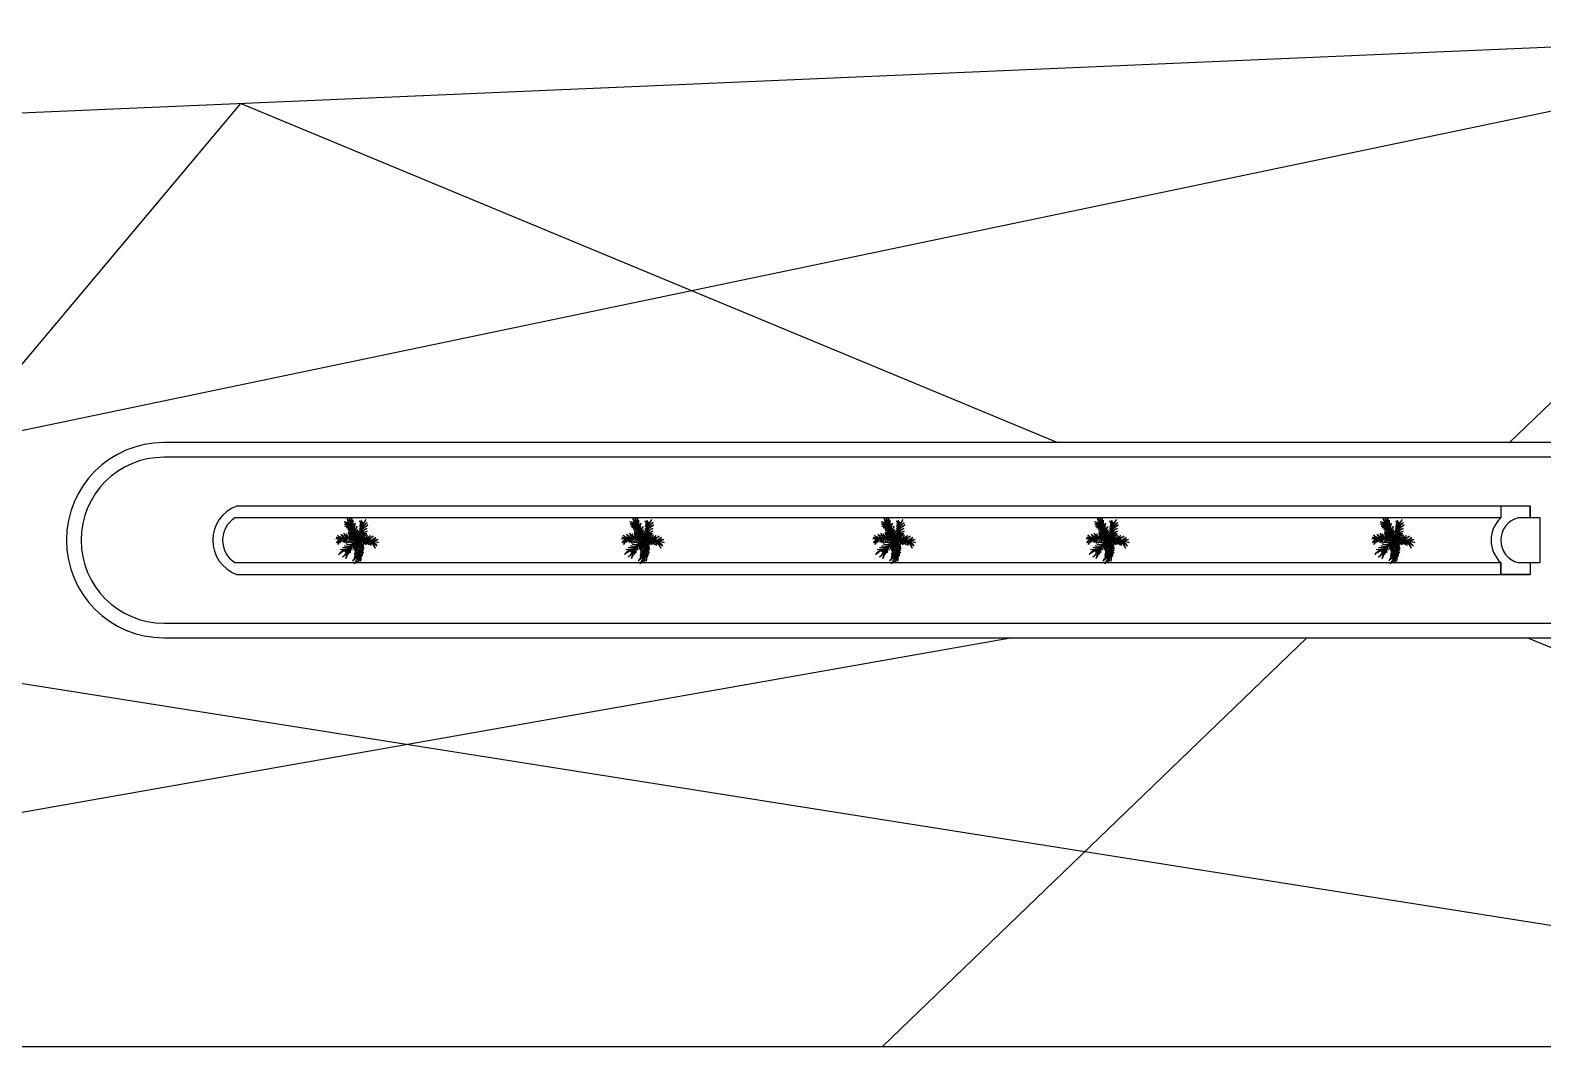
# Model space of a CAD drawing. Header units: millimetres. Extents: x 111 to 1506, y 14 to 566.
# Drawn here: x 223.17 to 238.67, y 231.28 to 241.78 of the extents above; entities that cross this region are included whole.
import ezdxf

# ---------------------------------------------------------------- set-up
doc = ezdxf.new("R2010")
doc.units = ezdxf.units.MM
doc.layers.add('Vegetacion.', color=255, linetype='Continuous')

# ---------------------------------------------------------------- blocks, each defined once
blk = doc.blocks.new('PAL-COCO')
at = {"color": 0}
for p, q in [((-0.2, 1.43), (-0.07, 1.23)), ((-0.07, 1.27), (-0.2, 1.43)), ((-0.08, 1.65), (0.01, 1.52)), ((0.02, 1.54), (-0.08, 1.65)), ((0.01, 1.52), (0.09, 1.38)), ((0.09, 1.42), (0.02, 1.54)), ((0.08, 1.84), (0.21, 1.07)), ((0.16, 1.64), (0.08, 1.84)), ((0.14, 1.29), (0.09, 1.42)), ((0.09, 1.38), (0.14, 1.23)), ((0.21, 1.45), (0.16, 1.64)), ((0.26, 1.25), (0.21, 1.45)), ((0.24, 1.26), (0.38, 1.37)), ((0.26, 1.42), (0.28, 1.58)), ((0.26, 1.23), (0.37, 1.44)), ((0.27, 1.26), (0.26, 1.42)), ((0.36, 1.89), (0.28, 1.26)), ((0.28, 1.58), (0.31, 1.74)), ((0.36, 1.45), (0.3, 1.32)), ((0.31, 1.74), (0.36, 1.89)), ((0.31, 1.31), (0.63, 1.77)), ((0.45, 1.36), (0.33, 1.26)), ((0.44, 1.57), (0.36, 1.45)), ((0.38, 1.37), (0.53, 1.45)), ((0.53, 1.67), (0.44, 1.57)), ((0.57, 1.45), (0.45, 1.36)), ((0.63, 1.77), (0.53, 1.67)), ((0.53, 1.45), (0.69, 1.52)), ((0.71, 1.52), (0.57, 1.45)), ((0.69, 1.52), (0.85, 1.58)), ((0.85, 1.58), (0.71, 1.52)), ((-1.65, 0.79), (-1.42, 0.64)), ((-1.48, 0.71), (-1.65, 0.79)), ((-1.49, 0.42), (-1.59, 0.36)), ((-1.53, 0.39), (-1.47, 0.44)), ((-1.38, 0.46), (-1.49, 0.42)), ((-1.49, 0.21), (-1.39, 0.33)), ((-1.41, 0.32), (-1.49, 0.21)), ((-1.31, 0.62), (-1.48, 0.71)), ((-1.47, 0.44), (-1.4, 0.48)), ((-1.42, 0.64), (-1.17, 0.5)), ((-1.32, 0.42), (-1.41, 0.32)), ((-1.4, 0.48), (-1.33, 0.5)), ((-1.39, 0.33), (-1.28, 0.42)), ((-1.26, 0.49), (-1.38, 0.46)), ((-1.37, 0.91), (-1.28, 0.79)), ((-1.3, 0.78), (-1.37, 0.91)), ((-1.33, 0.5), (-1.25, 0.51)), ((-1.33, 0.48), (-1.15, 0.51)), ((-1.22, 0.5), (-1.32, 0.42)), ((-1.16, 0.5), (-1.31, 0.62)), ((-1.21, 0.68), (-1.3, 0.78)), ((-1.28, 0.79), (-1.18, 0.68)), ((-1.28, 0.42), (-1.15, 0.51)), ((-1.26, 0.34), (-1.28, 0.25)), ((-1.28, 0.25), (-1.24, 0.33)), ((-1.21, 0.42), (-1.26, 0.34)), ((-1.25, 0.51), (-1.18, 0.5)), ((-1.24, 0.33), (-1.19, 0.4)), ((-1.09, 0.58), (-1.21, 0.68)), ((-1.14, 0.48), (-1.21, 0.42)), ((-1.19, 0.4), (-1.12, 0.46)), ((-1.18, 0.96), (-0.81, 0.5)), ((-1.07, 0.8), (-1.18, 0.96)), ((-1.18, 0.68), (-1.06, 0.59)), ((-1.17, 0.27), (-1.1, 0.36)), ((-1.1, 0.36), (-1.17, 0.27)), ((-1.15, 0.51), (-0.97, 0.51)), ((-1.06, 0.51), (-1.14, 0.48)), ((-1.12, 0.46), (-1.04, 0.5)), ((-1.03, 0.44), (-1.1, 0.36)), ((-1.1, 0.36), (-1.01, 0.42)), ((-0.97, 0.51), (-1.09, 0.58)), ((-1.03, 0.32), (-1.08, 0.23)), ((-1.08, 0.23), (-1, 0.31)), ((-0.95, 0.64), (-1.07, 0.8)), ((-1.06, 0.59), (-0.93, 0.51)), ((-1.04, 0.5), (-0.96, 0.52)), ((-1.04, 0.04), (-0.62, -0.18)), ((-0.91, -0.05), (-1.04, 0.04)), ((-0.94, 0.5), (-1.03, 0.44)), ((-0.96, 0.39), (-1.03, 0.32)), ((-1.01, 0.42), (-0.91, 0.47)), ((-1, 0.31), (-0.92, 0.37)), ((-0.97, 0.51), (-0.78, 0.5)), ((-0.88, 0.44), (-0.96, 0.39)), ((-0.82, 0.5), (-0.95, 0.64)), ((-0.87, 0.27), (-0.93, 0.19)), ((-0.93, 0.19), (-0.86, 0.26)), ((-0.92, 0.37), (-0.82, 0.42)), ((-0.91, 0.47), (-0.81, 0.5)), ((-0.78, 0.48), (-0.88, 0.44)), ((-0.8, 0.34), (-0.87, 0.27)), ((-0.86, 0.88), (-0.8, 0.75)), ((-0.81, 0.76), (-0.86, 0.88)), ((-0.86, 0.26), (-0.78, 0.32)), ((-0.82, 0.42), (-0.71, 0.44)), ((-0.75, 0.64), (-0.81, 0.76)), ((-0.8, 0.75), (-0.72, 0.64)), ((-0.71, 0.39), (-0.8, 0.34)), ((-0.78, 0.5), (-0.61, 0.45)), ((-0.68, 0.49), (-0.78, 0.48)), ((-0.78, 0.32), (-0.69, 0.36)), ((-0.78, 0.08), (-0.63, -0.04)), ((-0.69, 0), (-0.78, 0.08)), ((-0.67, 0.54), (-0.75, 0.64)), ((-0.72, 0.64), (-0.62, 0.54)), ((-0.67, 0.27), (-0.72, 0.2)), ((-0.72, 0.2), (-0.63, 0.26)), ((-0.71, 0.44), (-0.6, 0.44)), ((-0.62, 0.41), (-0.71, 0.39)), ((-0.69, 0.36), (-0.6, 0.39)), ((-0.6, -0.07), (-0.69, 0)), ((-0.58, 0.44), (-0.67, 0.54)), ((-0.6, 0.32), (-0.67, 0.27)), ((-0.63, 0.26), (-0.53, 0.31)), ((-0.62, 0.9), (-0.4, 0.35)), ((-0.43, 0.4), (-0.62, 0.9)), ((-0.62, 0.54), (-0.52, 0.45)), ((-0.52, 0.42), (-0.62, 0.41)), ((-0.61, 0.45), (-0.43, 0.38)), ((-0.6, 0.39), (-0.5, 0.39)), ((-0.52, 0.35), (-0.6, 0.32)), ((-0.6, 0.18), (-0.55, 0.1)), ((-0.57, 0.1), (-0.6, 0.18)), ((-0.58, 0.11), (-0.46, 0.18)), ((-0.53, 0.17), (-0.58, 0.11)), ((-0.53, 0.04), (-0.57, 0.1)), ((-0.55, 0.1), (-0.49, 0.03)), ((-0.53, 0.31), (-0.43, 0.33)), ((-0.46, 0.22), (-0.53, 0.17)), ((-0.47, -0.01), (-0.53, 0.04)), ((-0.44, 0.36), (-0.52, 0.35)), ((-0.5, 0.39), (-0.4, 0.37)), ((-0.49, 0.03), (-0.41, -0.02)), ((-0.42, 0.06), (-0.48, 0)), ((-0.48, 0), (-0.38, 0.05)), ((-0.38, 0.26), (-0.46, 0.22)), ((-0.46, 0.18), (-0.33, 0.22)), ((-0.36, 0.36), (-0.44, 0.36)), ((-0.43, 0.38), (-0.27, 0.3)), ((-0.43, 0.33), (-0.32, 0.34)), ((-0.42, 0.69), (-0.42, 0.87)), ((-0.42, 0.8), (-0.39, 0.57)), ((-0.39, 0.51), (-0.42, 0.69)), ((-0.34, 0.11), (-0.42, 0.06)), ((-0.41, 0.43), (-0.29, 0.4)), ((-0.27, 0.42), (-0.41, 0.43)), ((-0.39, 0.57), (-0.33, 0.34)), ((-0.35, 0.34), (-0.39, 0.51)), ((-0.3, 0.27), (-0.38, 0.26)), ((-0.38, 0.05), (-0.27, 0.09)), ((-0.37, 0.63), (-0.15, 0.44)), ((-0.21, 0.57), (-0.37, 0.63)), ((-0.26, 0.13), (-0.37, 0.13)), ((-0.37, 0.13), (-0.23, 0.11)), ((-0.36, 0.28), (-0.23, 0.24)), ((-0.23, 0.25), (-0.36, 0.28)), ((-0.32, 0.07), (-0.36, 0.14)), ((-0.34, 0.78), (-0.21, 0.71)), ((-0.22, 0.73), (-0.34, 0.78)), ((-0.25, 0.14), (-0.34, 0.11)), ((-0.34, 0.12), (-0.28, 0.05)), ((-0.32, 0.11), (-0.34, 0.04)), ((-0.34, 0.04), (-0.33, -0.02)), ((-0.33, 0.22), (-0.2, 0.23)), ((-0.28, 0.17), (-0.32, 0.11)), ((-0.26, 0.01), (-0.32, 0.07)), ((-0.31, 0.91), (-0.2, 0.88)), ((-0.21, 0.9), (-0.31, 0.91)), ((-0.31, 0.79), (-0.24, 0.29)), ((-0.22, 0.28), (-0.31, 0.79)), ((-0.22, 0.27), (-0.3, 0.27)), ((-0.29, 0.4), (-0.18, 0.34)), ((-0.22, 0.2), (-0.28, 0.17)), ((-0.28, 0.05), (-0.21, 0)), ((-0.14, 0.38), (-0.27, 0.42)), ((-0.27, 0.3), (-0.13, 0.19)), ((-0.27, 0.09), (-0.15, 0.11)), ((-0.26, 1.18), (-0.14, 1.07)), ((-0.15, 1.09), (-0.26, 1.18)), ((-0.16, 0.12), (-0.26, 0.13)), ((-0.2, -0.03), (-0.26, 0.01)), ((-0.16, 0.14), (-0.25, 0.14)), ((-0.11, 0.2), (-0.23, 0.25)), ((-0.23, 0.24), (-0.11, 0.18)), ((-0.23, 0.11), (-0.1, 0.06)), ((-0.15, 0.02), (-0.23, -0.03)), ((-0.1, 0.65), (-0.22, 0.73)), ((-0.15, 0.21), (-0.22, 0.2)), ((-0.12, 0.86), (-0.21, 0.9)), ((-0.21, 0.71), (-0.1, 0.62)), ((-0.06, 0.48), (-0.21, 0.57)), ((-0.21, 0), (-0.13, -0.03)), ((-0.2, 0.88), (-0.1, 0.82)), ((-0.18, 0.34), (-0.08, 0.28)), ((-0.17, -0.04), (-0.07, 0)), ((-0.08, 0.13), (-0.16, 0.14)), ((-0.06, 0.08), (-0.16, 0.12)), ((-0.05, 1), (-0.15, 1.09)), ((-0.15, 0.44), (0.07, 0.24)), ((-0.08, 0.19), (-0.15, 0.21)), ((-0.15, 0.11), (-0.03, 0.12)), ((-0.05, 0.03), (-0.15, 0.02)), ((-0.14, 1.07), (-0.04, 0.94)), ((-0.02, 0.31), (-0.14, 0.38)), ((-0.13, 0.51), (-0.1, 0.67)), ((-0.13, 0.35), (-0.13, 0.51)), ((-0.12, 0.19), (-0.13, 0.35)), ((-0.13, 0.19), (0.01, 0.06)), ((-0.03, 0.81), (-0.12, 0.86)), ((-0.1, 0.67), (-0.12, 0.5)), ((-0.12, 0.5), (-0.12, 0.32)), ((-0.12, 0.32), (-0.1, 0.15)), ((0.01, 0.13), (-0.11, 0.2)), ((-0.11, 0.18), (0, 0.11)), ((-0.1, 0.82), (-0.02, 0.74)), ((0, 0.56), (-0.1, 0.65)), ((-0.1, 0.62), (0, 0.51)), ((-0.1, 0.06), (0.02, -0.01)), ((-0.08, 0.28), (0.01, 0.19)), ((-0.03, 0.15), (-0.08, 0.19)), ((0.05, 1.09), (-0.07, 1.27)), ((-0.07, 1.23), (0.04, 1.02)), ((-0.07, 0), (0.04, 0.03)), ((0.08, 0.37), (-0.06, 0.48)), ((0.04, 0.03), (-0.06, 0.08)), ((0.04, 0.9), (-0.05, 1)), ((0.04, 0.03), (-0.05, 0.03)), ((-0.04, 0.94), (0.04, 0.81)), ((0.04, 0.74), (-0.03, 0.81)), ((0.01, 0.09), (-0.03, 0.15)), ((-0.02, 0.74), (0.05, 0.64)), ((0.08, 0.22), (-0.02, 0.31)), ((-0.01, 0.33), (0.01, 0.47)), ((0, 0.18), (-0.01, 0.33)), ((0.08, 0.46), (0, 0.56)), ((0, 0.51), (0.08, 0.39)), ((0.02, 0.2), (0, 0.14)), ((0.03, 0.04), (0, 0.18)), ((0, 0.14), (0, 0.08)), ((0, 0.11), (0.1, 0.02)), ((0, 0.08), (0.03, 0.03)), ((0, -0.04), (0.02, 0.02)), ((0.01, 0.47), (0.01, 0.3)), ((0.01, 0.3), (0.03, 0.13)), ((0.01, 0.19), (0.09, 0.1)), ((0.11, 0.04), (0.01, 0.13)), ((0.02, 0.02), (0.01, 0.09)), ((0.01, 0.06), (0.12, -0.09)), ((0.06, 0.24), (0.02, 0.2)), ((0.03, 0.13), (0.07, -0.03)), ((0.03, 0.03), (0.08, -0.01)), ((0.04, 1.02), (0.13, 0.81)), ((0.11, 0.79), (0.04, 0.9)), ((0.04, 0.81), (0.11, 0.67)), ((0.1, 0.65), (0.04, 0.74)), ((0.11, -0.05), (0.04, 0.03)), ((0.15, 0.91), (0.05, 1.09)), ((0.05, 0.64), (0.1, 0.54)), ((0.11, 0.27), (0.06, 0.24)), ((0.07, 0.39), (0.21, 0.46)), ((0.07, 0.21), (0.08, 0.33)), ((0.08, 0.1), (0.07, 0.21)), ((0.08, 0.34), (0.09, 0.57)), ((0.09, 0.11), (0.08, 0.34)), ((0.08, 0.11), (0.16, 0.18)), ((0.1, -0.02), (0.08, 0.1)), ((0.09, 0.57), (0.13, 0.8)), ((0.23, 0.52), (0.09, 0.47)), ((0.09, 0.25), (0.19, 0.31)), ((0.15, 0.25), (0.09, 0.18)), ((0.13, -0.11), (0.09, 0.11)), ((0.21, 0.73), (0.1, 0.6)), ((0.18, 0.13), (0.1, 0.06)), ((0.11, 0.68), (0.19, 0.76)), ((0.11, 0.54), (0.27, 0.61)), ((0.17, 0.27), (0.11, 0.27)), ((0.34, 0.05), (0.12, -0.09)), ((0.12, -0.09), (0.27, 0.02)), ((0.13, 0.8), (0.18, 1.02)), ((0.13, -0.06), (0.15, 0.03)), ((0.18, 1.15), (0.14, 1.29)), ((0.14, 1.23), (0.16, 1.07)), ((0.34, 0.96), (0.14, 0.83)), ((0.23, 0.31), (0.15, 0.25)), ((0.15, 0.03), (0.2, 0.11)), ((0.15, -0.06), (0.16, 0.08)), ((0.16, 1.07), (0.16, 0.91)), ((0.2, 1.03), (0.16, 0.95)), ((0.16, 0.89), (0.35, 0.99)), ((0.16, 0.08), (0.19, 0.23)), ((0.16, 0.18), (0.26, 0.23)), ((0.23, 0.24), (0.17, 0.27)), ((0.17, -0.01), (0.22, 0.05)), ((0.18, 1.02), (0.26, 1.23)), ((0.18, 1.01), (0.18, 1.15)), ((0.28, 0.19), (0.18, 0.13)), ((0.19, 1.07), (0.29, 1.14)), ((0.19, 0.76), (0.28, 0.84)), ((0.23, 0.36), (0.19, -0.03)), ((0.19, 0.23), (0.23, 0.36)), ((0.19, 0.31), (0.29, 0.36)), ((0.27, 1.1), (0.2, 1.03)), ((0.2, 0.11), (0.27, 0.18)), ((0.2, -0.01), (0.25, 0.03)), ((0.34, 0.83), (0.21, 0.73)), ((0.21, 0.46), (0.36, 0.52)), ((0.22, 0.05), (0.29, 0.1)), ((0.33, 1.26), (0.23, 1.14)), ((0.35, 0.59), (0.23, 0.52)), ((0.32, 0.35), (0.23, 0.31)), ((0.27, 0.2), (0.23, 0.24)), ((0.29, 0.03), (0.24, 0)), ((0.25, 0.12), (0.27, 0.23)), ((0.25, 0), (0.25, 0.12)), ((0.25, 0.03), (0.28, 0.08)), ((0.26, 0.23), (0.37, 0.25)), ((0.35, 1.16), (0.27, 1.1)), ((0.27, 0.61), (0.42, 0.69)), ((0.27, 0.23), (0.31, 0.34)), ((0.27, 0.18), (0.35, 0.23)), ((0.28, 0.14), (0.27, 0.2)), ((0.27, 0.02), (0.43, 0.12)), ((0.28, 0.84), (0.38, 0.89)), ((0.38, 0.23), (0.28, 0.19)), ((0.28, 0.08), (0.28, 0.14)), ((0.29, 1.14), (0.39, 1.19)), ((0.29, 0.36), (0.4, 0.38)), ((0.29, 0.1), (0.36, 0.13)), ((0.36, 0.03), (0.29, 0.03)), ((0.33, 0.3), (0.3, 0.17)), ((0.3, 0.17), (0.3, 0.03)), ((0.35, -0.08), (0.3, 0.02)), ((0.31, 0.34), (0.38, 0.43)), ((0.42, 0.37), (0.32, 0.35)), ((0.38, 0.43), (0.33, 0.3)), ((0.55, 1.08), (0.34, 0.96)), ((0.49, 0.92), (0.34, 0.83)), ((0.56, 0.17), (0.34, 0.05)), ((0.43, 1.2), (0.35, 1.16)), ((0.35, 0.99), (0.55, 1.08)), ((0.47, 0.68), (0.35, 0.59)), ((0.35, 0.23), (0.44, 0.27)), ((0.36, 0.52), (0.52, 0.56)), ((0.36, 0.13), (0.45, 0.15)), ((0.41, 0), (0.36, 0.03)), ((0.37, 0.07), (0.55, 0.54)), ((0.37, 0.25), (0.48, 0.25)), ((0.38, 0.89), (0.49, 0.92)), ((0.48, 0.25), (0.38, 0.23)), ((0.39, 1.19), (0.51, 1.21)), ((0.4, 0.38), (0.51, 0.38)), ((0.4, 0.09), (0.44, 0)), ((0.43, 0.22), (0.41, 0.11)), ((0.47, 0.01), (0.41, 0.12)), ((0.45, -0.04), (0.41, 0)), ((0.42, 0.69), (0.57, 0.78)), ((0.51, 0.38), (0.42, 0.37)), ((0.53, 1.22), (0.43, 1.2)), ((0.45, 0.33), (0.43, 0.22)), ((0.43, 0.12), (0.61, 0.19)), ((0.49, 0.44), (0.45, 0.33)), ((0.45, 0.15), (0.53, 0.14)), ((0.57, 0.78), (0.47, 0.68)), ((0.54, -0.08), (0.47, 0.01)), ((0.55, 0.54), (0.49, 0.44)), ((0.5, 0.22), (0.52, 0.33)), ((0.5, 0.12), (0.5, 0.22)), ((0.51, 1.21), (0.62, 1.22)), ((0.52, 0.33), (0.56, 0.42)), ((0.62, 1.22), (0.53, 1.22)), ((0.54, 0.27), (0.53, 0.15)), ((0.57, 0.38), (0.54, 0.27)), ((0.56, 0.42), (0.62, 0.51)), ((0.59, 0.08), (0.56, 0.18)), ((0.56, 0.15), (0.58, 0.06)), ((0.62, 0.49), (0.57, 0.38)), ((0.58, 0.06), (0.62, -0.01)), ((0.63, -0.01), (0.59, 0.08)), ((0.61, 0.34), (0.63, 0.42)), ((0.61, 0.26), (0.61, 0.34)), ((0.62, 0.18), (0.61, 0.26)), ((0.61, 0.19), (0.79, 0.23)), ((0.69, 0.58), (0.62, 0.49)), ((0.62, 0.51), (0.69, 0.58)), ((0.63, 0.42), (0.67, 0.49)), ((0.64, 0.38), (0.63, 0.29)), ((0.63, 0.29), (0.64, 0.21)), ((0.67, 0.46), (0.64, 0.38)), ((0.66, 0.21), (0.69, 0.12)), ((0.67, 0.49), (0.72, 0.55)), ((0.72, 0.54), (0.67, 0.46)), ((0.69, 0.12), (0.75, 0.04)), ((0.7, 0.3), (0.73, 0.39)), ((0.7, 0.2), (0.7, 0.3)), ((0.72, 0.13), (0.7, 0.23)), ((0.78, 0.6), (0.72, 0.54)), ((0.72, 0.55), (0.78, 0.6)), ((0.76, 0.05), (0.72, 0.13)), ((0.73, 0.39), (0.78, 0.48)), ((0.77, 0.39), (0.74, 0.31)), ((0.74, 0.31), (0.74, 0.22)), ((0.75, 0.04), (0.81, -0.04)), ((0.82, -0.03), (0.76, 0.05)), ((0.81, 0.47), (0.77, 0.39)), ((0.77, 0.24), (0.81, 0.33)), ((0.78, 0.48), (0.85, 0.55)), ((0.79, 0.23), (0.98, 0.26)), ((0.81, 0.25), (0.8, 0.16)), ((0.8, 0.16), (0.82, 0.07)), ((0.86, 0.54), (0.81, 0.47)), ((0.81, 0.33), (0.86, 0.41)), ((0.85, 0.32), (0.82, 0.24)), ((0.82, 0.07), (0.87, 0)), ((0.83, 0.15), (0.83, 0.24)), ((0.84, 0.07), (0.83, 0.15)), ((0.88, -0.01), (0.84, 0.07)), ((0.85, 0.55), (0.93, 0.6)), ((0.89, 0.4), (0.85, 0.32)), ((0.93, 0.6), (0.86, 0.54)), ((0.86, 0.41), (0.92, 0.48)), ((0.95, 0.47), (0.89, 0.4)), ((0.92, 0.48), (1, 0.53)), ((0.92, 0.28), (0.95, 0.17)), ((0.93, 0.25), (0.99, 0.36)), ((0.98, 0.15), (0.93, 0.27)), ((1.01, 0.52), (0.95, 0.47)), ((0.95, 0.17), (1, 0.07)), ((1.03, 0.35), (0.97, 0.25)), ((0.98, 0.26), (1.17, 0.25)), ((1.05, 0.04), (0.98, 0.15)), ((0.99, 0.36), (1.08, 0.45)), ((1, 0.53), (1.09, 0.56)), ((1, 0.07), (1.06, -0.02)), ((1.09, 0.56), (1.01, 0.52)), ((1.1, 0.44), (1.03, 0.35)), ((1.05, 0.27), (1.12, 0.34)), ((1.14, -0.05), (1.05, 0.04)), ((1.08, 0.45), (1.18, 0.52)), ((1.18, 0.34), (1.09, 0.27)), ((1.09, 0.25), (1.15, 0.12)), ((1.19, 0.51), (1.1, 0.44)), ((1.19, 0.1), (1.1, 0.27)), ((1.12, 0.34), (1.2, 0.41)), ((1.15, 0.12), (1.22, 0)), ((1.17, 0.25), (1.35, 0.23)), ((1.18, 0.52), (1.29, 0.57)), ((1.28, 0.4), (1.18, 0.34)), ((1.29, 0.57), (1.19, 0.51)), ((1.19, 0.25), (1.29, 0.32)), ((1.3, -0.06), (1.19, 0.1)), ((1.2, 0.41), (1.3, 0.45)), ((1.31, 0.31), (1.22, 0.25)), ((1.23, 0.23), (1.29, 0.1)), ((1.38, 0.44), (1.28, 0.4)), ((1.3, 0.14), (1.28, 0.26)), ((1.29, 0.32), (1.4, 0.36)), ((1.29, 0.1), (1.36, -0.02)), ((1.3, 0.45), (1.4, 0.46)), ((1.34, 0.03), (1.3, 0.14)), ((1.42, 0.35), (1.31, 0.31)), ((1.4, -0.06), (1.34, 0.03)), ((1.35, 0.23), (1.46, 0.29)), ((1.35, 0.23), (1.53, 0.18)), ((1.5, 0.46), (1.38, 0.44)), ((1.46, 0.27), (1.38, 0.2)), ((1.38, 0.2), (1.39, 0.1)), ((1.46, 0.08), (1.39, 0.22)), ((1.39, 0.1), (1.42, 0.02)), ((1.4, 0.46), (1.5, 0.46)), ((1.4, 0.36), (1.52, 0.39)), ((1.52, 0.38), (1.42, 0.35)), ((1.42, 0.02), (1.48, -0.06)), ((1.46, 0.29), (1.59, 0.33)), ((1.56, 0.32), (1.46, 0.27)), ((1.54, -0.05), (1.46, 0.08)), ((1.52, 0.08), (1.49, 0.19)), ((1.5, 0.19), (1.63, 0.21)), ((1.64, 0.4), (1.52, 0.38)), ((1.52, 0.39), (1.64, 0.4)), ((1.52, 0.17), (1.52, 0.08)), ((1.56, -0.03), (1.52, 0.08)), ((1.52, 0.08), (1.54, -0.01)), ((1.53, 0.18), (1.71, 0.11)), ((1.66, 0.35), (1.56, 0.32)), ((1.67, 0.19), (1.56, 0.17)), ((1.67, -0.03), (1.57, 0.17)), ((1.57, 0.16), (1.62, 0.03)), ((1.59, 0.33), (1.72, 0.35)), ((1.62, 0.03), (1.67, -0.08)), ((1.63, 0.21), (1.76, 0.21)), ((1.65, 0.13), (1.81, 0.07)), ((1.77, 0.36), (1.66, 0.35)), ((1.79, 0.19), (1.67, 0.19)), ((2.22, -0.2), (1.68, 0.12)), ((1.72, 0.35), (1.86, 0.35)), ((1.76, 0.21), (1.89, 0.19)), ((1.88, 0.35), (1.77, 0.36)), ((1.91, 0.17), (1.79, 0.19)), ((1.81, 0.07), (1.95, 0)), ((1.86, 0.35), (1.98, 0.32)), ((1.98, 0.32), (1.88, 0.35)), ((1.89, 0.19), (2.01, 0.15)), ((2.02, 0.14), (1.91, 0.17)), ((2.01, 0.15), (2.12, 0.08)), ((2.12, 0.08), (2.02, 0.14)), ((-1.81, -0.6), (-1.64, -0.61)), ((-1.62, -0.62), (-1.81, -0.6)), ((-1.79, -0.82), (-1.64, -0.79)), ((-1.67, -0.81), (-1.79, -0.82)), ((-1.75, -0.44), (-1.41, -0.45)), ((-1.54, -0.46), (-1.75, -0.44)), ((-1.55, -0.78), (-1.67, -0.81)), ((-1.64, -0.61), (-1.47, -0.6)), ((-1.64, -0.79), (-1.49, -0.75)), ((-1.42, -0.61), (-1.62, -0.62)), ((-1.59, -0.34), (-0.88, -0.32)), ((-0.91, -0.34), (-1.59, -0.34)), ((-1.43, -0.74), (-1.55, -0.78)), ((-1.31, -0.47), (-1.54, -0.46)), ((-1.49, -0.75), (-1.35, -0.68)), ((-1.47, -0.6), (-1.3, -0.56)), ((-1.44, -1.11), (-1.38, -0.92)), ((-1.4, -0.95), (-1.44, -1.11)), ((-1.33, -0.67), (-1.43, -0.74)), ((-1.23, -0.58), (-1.42, -0.61)), ((-1.41, -0.45), (-1.07, -0.43)), ((-1.34, -0.79), (-1.4, -0.95)), ((-1.23, -0.59), (-1.38, -0.74)), ((-1.38, -0.92), (-1.29, -0.73)), ((-1.35, -0.68), (-1.23, -0.58)), ((-1.27, -0.64), (-1.34, -0.79)), ((-1.33, -0.14), (-1.05, -0.2)), ((-1.2, -0.2), (-1.33, -0.14)), ((-1.09, -0.46), (-1.31, -0.47)), ((-1.3, -0.56), (-1.14, -0.5)), ((-1.29, -0.73), (-1.19, -0.55)), ((-1.24, -1.07), (-1.14, -0.5)), ((-1.21, -0.71), (-1.24, -0.89)), ((-1.24, -0.89), (-1.24, -1.07)), ((-1.08, -0.44), (-1.23, -0.59)), ((-1.16, -0.53), (-1.21, -0.71)), ((-1.06, -0.24), (-1.2, -0.2)), ((-1.11, -0.62), (-1.12, -0.76)), ((-1.12, -0.76), (-1.1, -0.9)), ((-1.07, -0.48), (-1.11, -0.62)), ((-1.1, -0.9), (-1.06, -1.03)), ((-0.9, -0.32), (-1.08, -0.44)), ((-1.07, -0.62), (-1.05, -0.41)), ((-1.07, -0.83), (-1.07, -0.62)), ((-1.06, -1.03), (-1.07, -0.83)), ((-0.92, -0.26), (-1.06, -0.24)), ((-1.05, -0.2), (-0.76, -0.25)), ((-0.96, -0.36), (-0.98, -0.51)), ((-0.98, -0.51), (-0.98, -0.65)), ((-0.98, -0.65), (-0.97, -0.8)), ((-0.97, -0.8), (-0.94, -0.94)), ((-0.95, -0.62), (-0.92, -0.46)), ((-0.95, -0.78), (-0.95, -0.62)), ((-0.94, -0.94), (-0.95, -0.78)), ((-0.78, -0.26), (-0.92, -0.26)), ((-0.92, -0.46), (-0.88, -0.31)), ((-0.77, -0.13), (-0.91, -0.05)), ((-0.72, -0.22), (-0.9, -0.32)), ((-0.86, -0.38), (-0.88, -0.49)), ((-0.88, -0.49), (-0.87, -0.6)), ((-0.87, -0.6), (-0.84, -0.7)), ((-0.83, -0.28), (-0.86, -0.38)), ((-0.84, -0.57), (-0.83, -0.45)), ((-0.82, -0.69), (-0.84, -0.57)), ((-0.84, -0.7), (-0.78, -0.79)), ((-0.83, -0.45), (-0.8, -0.34)), ((-0.78, -0.79), (-0.82, -0.69)), ((-0.8, -0.34), (-0.74, -0.24)), ((-0.62, -0.18), (-0.77, -0.13)), ((-0.52, -0.14), (-0.72, -0.22)), ((-0.69, -0.28), (-0.71, -0.39)), ((-0.71, -0.39), (-0.71, -0.51)), ((-0.71, -0.51), (-0.7, -0.63)), ((-0.7, -0.63), (-0.66, -0.74)), ((-0.66, -0.17), (-0.69, -0.28)), ((-0.68, -0.5), (-0.66, -0.38)), ((-0.68, -0.62), (-0.68, -0.5)), ((-0.66, -0.74), (-0.68, -0.62)), ((-0.66, -0.38), (-0.63, -0.27)), ((-0.63, -0.04), (-0.46, -0.13)), ((-0.63, -0.27), (-0.57, -0.16)), ((-0.49, -0.13), (-0.6, -0.07)), ((-0.52, -0.29), (-0.54, -0.44)), ((-0.54, -0.44), (-0.54, -0.58)), ((-0.54, -0.58), (-0.52, -0.73)), ((-0.32, -0.08), (-0.52, -0.14)), ((-0.49, -0.14), (-0.52, -0.29)), ((-0.52, -0.73), (-0.49, -0.43)), ((-0.35, -0.68), (-0.51, -0.71)), ((-0.51, -0.71), (-0.39, -0.7)), ((-0.49, -0.43), (-0.45, -0.13)), ((-0.4, -0.05), (-0.47, -0.01)), ((-0.46, -0.55), (-0.36, -0.57)), ((-0.35, -0.55), (-0.46, -0.55)), ((-0.46, -1.15), (-0.06, -0.81)), ((-0.39, -0.22), (-0.42, -0.31)), ((-0.42, -0.31), (-0.42, -0.4)), ((-0.42, -0.4), (-0.4, -0.49)), ((-0.41, -0.02), (-0.32, -0.05)), ((-0.41, -0.37), (-0.31, -0.4)), ((-0.3, -0.38), (-0.41, -0.37)), ((-0.32, -0.07), (-0.4, -0.05)), ((-0.4, -0.49), (-0.36, -0.58)), ((-0.35, -0.14), (-0.39, -0.22)), ((-0.39, -0.38), (-0.37, -0.28)), ((-0.38, -0.47), (-0.39, -0.38)), ((-0.39, -0.7), (-0.27, -0.68)), ((-0.22, -0.81), (-0.39, -0.9)), ((-0.39, -0.9), (-0.3, -0.89)), ((-0.35, -0.57), (-0.38, -0.47)), ((-0.37, -0.28), (-0.33, -0.19)), ((-0.3, -0.08), (-0.36, -0.16)), ((-0.36, -0.16), (-0.27, -0.09)), ((-0.36, -0.57), (-0.27, -0.57)), ((-0.36, -0.58), (-0.3, -0.65)), ((-0.27, -1.3), (-0.36, -1.38)), ((-0.29, -0.07), (-0.35, -0.14)), ((-0.25, -0.54), (-0.35, -0.55)), ((-0.3, -0.65), (-0.35, -0.57)), ((-0.19, -0.64), (-0.35, -0.68)), ((-0.24, -1.03), (-0.34, -1.11)), ((-0.33, -0.02), (-0.29, -0.08)), ((-0.33, -0.19), (-0.27, -0.12)), ((-0.11, -0.04), (-0.32, -0.08)), ((-0.32, -0.05), (-0.23, -0.07)), ((-0.24, -0.07), (-0.32, -0.07)), ((-0.31, -0.4), (-0.21, -0.41)), ((-0.23, -0.03), (-0.3, -0.08)), ((-0.2, -0.37), (-0.3, -0.38)), ((-0.3, -0.89), (-0.2, -0.86)), ((-0.29, -0.08), (-0.24, -0.12)), ((-0.27, -0.09), (-0.17, -0.04)), ((-0.27, -0.12), (-0.19, -0.06)), ((-0.27, -0.57), (-0.17, -0.55)), ((-0.27, -0.68), (-0.16, -0.64)), ((-0.19, -1.2), (-0.27, -1.3)), ((-0.26, -1.33), (-0.18, -1.25)), ((-0.16, -0.51), (-0.25, -0.54)), ((-0.24, -0.12), (-0.17, -0.14)), ((-0.22, -0.14), (-0.24, -0.24)), ((-0.24, -0.24), (-0.24, -0.34)), ((-0.24, -0.34), (-0.21, -0.43)), ((-0.15, -0.94), (-0.24, -1.03)), ((-0.23, -0.22), (-0.12, -0.15)), ((-0.16, -0.15), (-0.23, -0.22)), ((-0.18, -0.06), (-0.22, -0.14)), ((-0.06, -0.7), (-0.22, -0.81)), ((-0.21, -0.31), (-0.19, -0.21)), ((-0.2, -0.42), (-0.21, -0.31)), ((-0.21, -0.41), (-0.11, -0.39)), ((-0.21, -0.43), (-0.17, -0.51)), ((-0.12, -0.05), (-0.2, -0.03)), ((-0.1, -0.34), (-0.2, -0.37)), ((-0.17, -0.51), (-0.2, -0.42)), ((-0.2, -0.86), (-0.12, -0.81)), ((-0.19, -0.21), (-0.16, -0.11)), ((-0.03, -0.57), (-0.19, -0.64)), ((-0.12, -1.09), (-0.19, -1.2)), ((-0.18, -1.25), (-0.11, -1.16)), ((-0.17, -0.14), (-0.1, -0.13)), ((-0.17, -0.55), (-0.08, -0.51)), ((-0.16, -0.11), (-0.1, -0.03)), ((-0.09, -0.11), (-0.16, -0.15)), ((-0.07, -0.45), (-0.16, -0.51)), ((-0.16, -0.64), (-0.05, -0.59)), ((-0.08, -0.84), (-0.15, -0.94)), ((-0.13, -0.03), (-0.05, -0.05)), ((-0.04, -0.05), (-0.12, -0.05)), ((-0.12, -0.15), (0, -0.11)), ((-0.12, -0.81), (-0.06, -0.74)), ((-0.08, -0.97), (-0.12, -1.09)), ((0.1, -0.03), (-0.11, -0.04)), ((-0.11, -0.39), (-0.01, -0.35)), ((-0.11, -1.16), (-0.06, -1.05)), ((-0.1, -0.13), (-0.04, -0.1)), ((0, -0.29), (-0.1, -0.34)), ((0, -0.07), (-0.09, -0.11)), ((0.11, -1.1), (-0.09, -0.96)), ((-0.06, -0.13), (-0.08, -0.22)), ((-0.08, -0.22), (-0.07, -0.32)), ((-0.08, -0.51), (0, -0.46)), ((-0.07, -0.71), (-0.08, -0.9)), ((0.13, -0.97), (-0.08, -0.79)), ((-0.08, -0.83), (0.06, -0.95)), ((-0.08, -0.9), (-0.07, -1.09)), ((-0.06, -0.12), (-0.07, -0.17)), ((-0.07, -0.17), (-0.06, -0.23)), ((-0.07, -0.32), (-0.03, -0.4)), ((0.01, -0.38), (-0.07, -0.45)), ((-0.03, -0.52), (-0.07, -0.71)), ((-0.07, -1.09), (-0.03, -1.28)), ((-0.07, -1.33), (-0.04, -1.19)), ((-0.03, -0.05), (-0.06, -0.13)), ((-0.03, -0.07), (-0.06, -0.12)), ((-0.06, -0.23), (-0.02, -0.27)), ((-0.06, -0.99), (0.05, -1.1)), ((0.03, -1.22), (-0.06, -1.13)), ((-0.05, -1.22), (-0.06, -1.33)), ((-0.05, -0.21), (-0.03, -0.12)), ((-0.05, -0.31), (-0.05, -0.21)), ((-0.03, -0.4), (-0.05, -0.31)), ((-0.05, -1.15), (0.03, -1.24)), ((-0.04, -0.1), (0, -0.04)), ((-0.04, -1.44), (-0.03, -1.27)), ((-0.03, -0.12), (0.02, -0.04)), ((0.03, -0.05), (-0.03, -0.07)), ((0.04, -0.33), (-0.03, -0.52)), ((-0.01, -0.66), (-0.03, -0.57)), ((-0.03, -1.28), (0.03, -1.47)), ((0.08, -1.41), (-0.03, -1.3)), ((-0.02, -1.31), (-0.03, -1.47)), ((-0.02, -0.27), (0.04, -0.28)), ((-0.02, -0.59), (-0.01, -0.68)), ((-0.02, -1.3), (0.24, -1.48)), ((-0.01, -0.35), (0.07, -0.29)), ((-0.01, -0.4), (0.04, -0.5)), ((0.03, -0.74), (-0.01, -0.66)), ((-0.01, -0.68), (0.02, -0.76)), ((0.09, -0.06), (0, -0.07)), ((0, -0.11), (0.12, -0.1)), ((0.08, -0.23), (0, -0.29)), ((0.08, -0.3), (0.01, -0.43)), ((0.01, -0.43), (0.07, -0.39)), ((0.12, -0.57), (0.01, -0.42)), ((0.02, -0.01), (0.13, -0.1)), ((0.02, -0.76), (0.07, -0.84)), ((0.08, -0.06), (0.03, -0.05)), ((0.08, -0.81), (0.03, -0.74)), ((0.13, -1.3), (0.03, -1.22)), ((0.03, -1.24), (0.13, -1.32)), ((0.13, -0.16), (0.04, -0.33)), ((0.04, -0.28), (0.09, -0.28)), ((0.04, -0.5), (0.11, -0.6)), ((0.05, -1.1), (0.17, -1.18)), ((0.06, -0.95), (0.21, -1.05)), ((0.07, -0.39), (0.11, -0.33)), ((0.07, -0.84), (0.14, -0.9)), ((0.08, -0.01), (0.14, -0.02)), ((0.13, -0.09), (0.08, -0.06)), ((0.13, -0.15), (0.08, -0.3)), ((0.13, -0.37), (0.08, -0.28)), ((0.15, -0.87), (0.08, -0.81)), ((0.09, -0.28), (0.14, -0.24)), ((0.09, -0.24), (0.11, -0.34)), ((0.11, -0.33), (0.14, -0.26)), ((0.11, -0.34), (0.15, -0.42)), ((0.11, -0.64), (0.18, -0.42)), ((0.18, -0.51), (0.11, -0.64)), ((0.11, -0.6), (0.19, -0.68)), ((0.31, -1.24), (0.11, -1.1)), ((0.32, -0.12), (0.12, -0.18)), ((0.12, -0.15), (0.36, -0.27)), ((0.25, -0.7), (0.12, -0.57)), ((0.13, -0.09), (0.17, -0.01)), ((0.16, -0.13), (0.13, -0.09)), ((0.2, -0.45), (0.13, -0.37)), ((0.36, -1.14), (0.13, -0.97)), ((0.24, -1.36), (0.13, -1.3)), ((0.14, -0.02), (0.2, -0.01)), ((0.53, -0.36), (0.14, -0.06)), ((0.14, -0.17), (0.27, -0.15)), ((0.14, -0.26), (0.15, -0.18)), ((0.14, -0.24), (0.16, -0.19)), ((0.14, -0.9), (0.23, -0.93)), ((0.15, -0.06), (0.2, -0.14)), ((0.15, -0.42), (0.22, -0.49)), ((0.23, -0.91), (0.15, -0.87)), ((0.16, -0.19), (0.16, -0.13)), ((0.17, -1.18), (0.31, -1.24)), ((0.2, -0.05), (0.18, -0.1)), ((0.18, -0.1), (0.19, -0.16)), ((0.18, -0.42), (0.24, -0.2)), ((0.23, -0.38), (0.18, -0.51)), ((0.19, -0.16), (0.22, -0.22)), ((0.19, -0.68), (0.28, -0.75)), ((0.24, 0), (0.2, -0.05)), ((0.2, -0.14), (0.27, -0.22)), ((0.29, -0.52), (0.2, -0.45)), ((0.21, -1.05), (0.36, -1.14)), ((0.22, -0.22), (0.27, -0.25)), ((0.22, -0.49), (0.29, -0.54)), ((0.26, -0.24), (0.23, -0.38)), ((0.32, -0.93), (0.23, -0.91)), ((0.23, -0.93), (0.32, -0.95)), ((0.39, -0.81), (0.25, -0.7)), ((0.26, -0.01), (0.35, -0.12)), ((0.27, -0.15), (0.4, -0.11)), ((0.27, -0.22), (0.34, -0.28)), ((0.27, -0.25), (0.33, -0.26)), ((0.28, -0.75), (0.39, -0.81)), ((0.38, -0.57), (0.29, -0.52)), ((0.29, -0.54), (0.38, -0.57)), ((0.3, -0.8), (0.33, -0.63)), ((0.35, -0.68), (0.3, -0.8)), ((0.52, -0.06), (0.32, -0.12)), ((0.53, -0.21), (0.32, -0.25)), ((0.41, -0.94), (0.32, -0.93)), ((0.32, -0.95), (0.41, -0.94)), ((0.33, -0.26), (0.39, -0.25)), ((0.33, -0.63), (0.35, -0.45)), ((0.34, -0.28), (0.43, -0.33)), ((0.42, -0.16), (0.35, -0.08)), ((0.35, -0.12), (0.45, -0.21)), ((0.35, -0.26), (0.74, -0.18)), ((0.35, -0.45), (0.36, -0.27)), ((0.38, -0.56), (0.35, -0.68)), ((0.36, -0.27), (0.59, -0.42)), ((0.4, -0.43), (0.38, -0.56)), ((0.39, -0.25), (0.44, -0.21)), ((0.4, -0.11), (0.52, -0.06)), ((0.4, -0.3), (0.4, -0.43)), ((0.5, -0.23), (0.42, -0.16)), ((0.43, -0.33), (0.53, -0.36)), ((0.44, 0), (0.5, -0.08)), ((0.44, -0.21), (0.47, -0.16)), ((0.47, -0.1), (0.45, -0.04)), ((0.45, -0.21), (0.57, -0.28)), ((0.47, -0.16), (0.47, -0.1)), ((0.5, -0.08), (0.57, -0.15)), ((0.59, -0.29), (0.5, -0.23)), ((0.91, -0.27), (0.5, -0.35)), ((0.52, -0.63), (0.51, -0.35)), ((0.51, -0.91), (0.52, -0.63)), ((0.54, -0.74), (0.51, -0.91)), ((0.74, -0.18), (0.53, -0.21)), ((0.63, -0.15), (0.54, -0.08)), ((0.56, -0.56), (0.54, -0.74)), ((0.56, -0.38), (0.68, -0.36)), ((0.57, -0.39), (0.56, -0.56)), ((0.57, -0.15), (0.65, -0.2)), ((0.57, -0.28), (0.69, -0.33)), ((0.69, -0.33), (0.59, -0.29)), ((0.59, -0.42), (0.81, -0.59)), ((0.75, -0.45), (0.61, -0.44)), ((0.62, -0.01), (0.67, -0.08)), ((0.7, -0.08), (0.63, -0.01)), ((0.73, -0.21), (0.63, -0.15)), ((0.65, -0.65), (0.64, -0.44)), ((0.64, -1.06), (0.66, -0.85)), ((0.68, -0.92), (0.64, -1.06)), ((0.65, -0.2), (0.74, -0.24)), ((0.66, -0.85), (0.65, -0.65)), ((0.67, -0.08), (0.73, -0.14)), ((0.67, -0.47), (0.79, -0.47)), ((0.67, -0.5), (0.7, -0.64)), ((0.68, -0.36), (0.8, -0.32)), ((0.7, -0.78), (0.68, -0.92)), ((0.78, -0.14), (0.7, -0.08)), ((0.7, -0.64), (0.7, -0.78)), ((0.73, -0.14), (0.81, -0.18)), ((0.83, -0.25), (0.73, -0.21)), ((0.74, -0.24), (0.83, -0.25)), ((0.99, -0.56), (0.74, -0.56)), ((0.88, -0.43), (0.75, -0.45)), ((0.87, -0.18), (0.78, -0.14)), ((0.8, -0.79), (0.78, -0.57)), ((0.81, -0.95), (0.78, -1.24)), ((0.78, -1.24), (0.8, -1.01)), ((0.79, -0.47), (0.9, -0.45)), ((0.79, -0.58), (1.24, -0.57)), ((0.8, -0.32), (0.91, -0.27)), ((0.8, -1.01), (0.8, -0.79)), ((0.81, -0.04), (0.89, -0.09)), ((0.81, -0.18), (0.89, -0.2)), ((0.81, -0.59), (1, -0.78)), ((0.83, -0.66), (0.81, -0.95)), ((0.89, -0.1), (0.82, -0.03)), ((0.87, 0), (0.93, -0.07)), ((0.97, -0.2), (0.87, -0.18)), ((0.94, -0.07), (0.88, -0.01)), ((1.01, -0.41), (0.88, -0.43)), ((0.94, -1.05), (0.88, -0.66)), ((0.89, -0.09), (0.98, -0.14)), ((0.98, -0.14), (0.89, -0.1)), ((0.89, -0.2), (0.97, -0.2)), ((0.9, -0.45), (1.01, -0.41)), ((0.93, -0.07), (1.01, -0.11)), ((0.93, -0.69), (1.05, -0.68)), ((0.93, -0.73), (0.96, -0.91)), ((1.02, -0.11), (0.94, -0.07)), ((0.97, -1.45), (0.94, -1.05)), ((1.11, -0.7), (0.95, -0.71)), ((0.96, -0.91), (0.98, -1.09)), ((0.99, -1.27), (0.97, -1.45)), ((1.07, -0.16), (0.98, -0.14)), ((0.98, -0.14), (1.07, -0.16)), ((0.98, -1.09), (0.99, -1.27)), ((1.24, -0.57), (0.99, -0.56)), ((1, -0.78), (1.18, -0.99)), ((1.01, -0.11), (1.09, -0.13)), ((1.1, -0.13), (1.02, -0.11)), ((1.03, -0.79), (1.17, -0.79)), ((1.22, -0.83), (1.04, -0.83)), ((1.04, -0.84), (1.04, -0.98)), ((1.04, -0.98), (1.07, -1.12)), ((1.05, -0.68), (1.18, -0.68)), ((1.08, -1.01), (1.05, -0.84)), ((1.06, -0.02), (1.15, -0.1)), ((1.07, -1.12), (1.12, -1.26)), ((1.12, -1.16), (1.08, -1.01)), ((1.09, -0.13), (1.18, -0.13)), ((1.24, -0.95), (1.09, -0.89)), ((1.18, -0.13), (1.1, -0.13)), ((1.1, -0.88), (1.23, -0.91)), ((1.26, -0.72), (1.11, -0.7)), ((1.19, -1.32), (1.12, -1.16)), ((1.12, -1.26), (1.19, -1.38)), ((1.24, -0.13), (1.14, -0.05)), ((1.15, -0.1), (1.25, -0.15)), ((1.17, -0.79), (1.32, -0.8)), ((1.18, -0.68), (1.3, -0.71)), ((1.22, 0), (1.32, -0.11)), ((1.39, -0.85), (1.22, -0.83)), ((1.23, -0.91), (1.35, -0.96)), ((1.36, -0.19), (1.24, -0.13)), ((1.39, -1.02), (1.24, -0.95)), ((1.25, -0.15), (1.36, -0.19)), ((1.41, -0.76), (1.26, -0.72)), ((1.43, -0.2), (1.3, -0.06)), ((1.3, -0.71), (1.41, -0.76)), ((1.32, -0.11), (1.43, -0.2)), ((1.32, -0.8), (1.46, -0.83)), ((1.35, -0.96), (1.45, -1.04)), ((1.36, -0.02), (1.46, -0.13)), ((1.56, -0.89), (1.39, -0.85)), ((1.51, -1.12), (1.39, -1.02)), ((1.47, -0.15), (1.4, -0.06)), ((1.45, -1.04), (1.55, -1.13)), ((1.46, -0.13), (1.56, -0.23)), ((1.46, -0.83), (1.6, -0.89)), ((1.56, -0.23), (1.47, -0.15)), ((1.48, -0.06), (1.55, -0.13)), ((1.62, -1.24), (1.51, -1.12)), ((1.54, -0.01), (1.57, -0.09)), ((1.63, -0.17), (1.54, -0.05)), ((1.55, -0.13), (1.63, -0.17)), ((1.55, -1.13), (1.62, -1.24)), ((1.62, -0.13), (1.56, -0.03)), ((1.73, -0.96), (1.56, -0.89)), ((1.57, -0.09), (1.63, -0.16)), ((1.6, -0.89), (1.73, -0.96)), ((1.7, -0.22), (1.62, -0.13)), ((1.63, -0.16), (1.7, -0.22)), ((1.8, -0.21), (1.67, -0.03)), ((1.67, -0.08), (1.75, -0.19)), ((1.75, -0.19), (1.84, -0.29)), ((1.94, -0.37), (1.8, -0.21)), ((1.84, -0.29), (1.94, -0.37)), ((1.95, 0), (2.09, -0.09)), ((2.09, -0.09), (2.22, -0.2)), ((-0.36, -1.38), (-0.26, -1.33)), ((-0.29, -1.69), (-0.2, -1.58)), ((-0.21, -1.61), (-0.29, -1.69)), ((-0.15, -1.53), (-0.21, -1.61)), ((-0.2, -1.58), (-0.12, -1.46)), ((-0.1, -1.43), (-0.15, -1.53)), ((-0.12, -1.46), (-0.07, -1.33)), ((-0.06, -1.33), (-0.1, -1.43)), ((-0.1, -1.77), (-0.06, -1.6)), ((-0.06, -1.62), (-0.1, -1.77)), ((-0.06, -1.6), (-0.04, -1.44)), ((-0.03, -1.47), (-0.06, -1.62)), ((0, -1.6), (0, -1.36)), ((0.1, -1.51), (0, -1.37)), ((0.03, -1.83), (0, -1.6)), ((0.02, -1.45), (0.03, -1.83)), ((0.04, -1.46), (0.14, -1.58)), ((0.22, -1.51), (0.08, -1.41)), ((0.23, -1.65), (0.1, -1.51)), ((0.13, -1.32), (0.24, -1.38)), ((0.14, -1.58), (0.25, -1.68)), ((0.36, -1.58), (0.22, -1.51)), ((0.37, -1.77), (0.23, -1.65)), ((0.36, -1.42), (0.24, -1.36)), ((0.24, -1.38), (0.36, -1.42)), ((0.24, -1.48), (0.52, -1.63)), ((0.25, -1.68), (0.37, -1.77)), ((0.52, -1.63), (0.36, -1.58)), ((1.28, -1.45), (1.19, -1.32)), ((1.19, -1.38), (1.28, -1.49)), ((1.39, -1.58), (1.28, -1.45)), ((1.28, -1.49), (1.39, -1.58))]:
    blk.add_line(p, q, dxfattribs=at)

msp = doc.modelspace()

# ---------------------------------------------------------------- linework, layer by layer
for p, q in [((202.17498, 240.0294), (242.71184, 241.77914)), ((209.67266, 234.87968), (242.71184, 241.77914)), ((238.32468, 237.55305), (242.71184, 241.77914)), ((225.32103, 241.02848), (210.68425, 223.58505)), ((233.69097, 237.55305), (225.32103, 241.02848)), ((246.58812, 231.36416), (202.13361, 238.39519)), ((256.42954, 237.55305), (224.537, 237.55305)), ((256.42954, 237.40305), (224.537, 237.40305)), ((238.537, 236.90305), (225.282, 236.90305)), ((238.237, 236.90305), (238.237, 236.78305)), ((238.537, 236.90305), (238.537, 236.78305)), ((238.237, 236.78305), (225.26336, 236.78305)), ((238.637, 236.78305), (238.41281, 236.78305)), ((238.637, 236.78305), (238.637, 236.32305)), ((238.137, 236.56555), (238.137, 236.54055)), ((225.26336, 236.32305), (238.237, 236.32305)), ((238.237, 236.32305), (238.237, 236.20305)), ((238.41281, 236.32305), (238.637, 236.32305)), ((238.537, 236.32305), (238.537, 236.20305)), ((225.282, 236.20305), (238.537, 236.20305)), ((224.537, 235.70305), (256.42954, 235.70305)), ((206.49438, 230.84212), (233.21138, 235.55305)), ((224.537, 235.55305), (256.42954, 235.55305)), ((231.89991, 231.36416), (236.24845, 235.55305)), ((248.59576, 231.36416), (238.5076, 235.55305)), ((217.21171, 231.36416), (246.58812, 231.36416))]:
    msp.add_line(p, q)
for points in [[(238.537, 236.78305), (238.537, 236.90305), (238.237, 236.90305), (238.237, 236.78305)], [(238.637, 236.78305), (238.637, 236.32305)], [(238.537, 236.32305), (238.537, 236.20305), (238.237, 236.20305), (238.237, 236.32305)]]:
    msp.add_lwpolyline(points)
for centre, radius, start, end in [((224.537, 236.55305), 1, 90, 270), ((224.537, 236.55305), 0.85, 90, 270), ((225.4095, 236.55305), 0.3725, 110.01596, 249.98404), ((225.4095, 236.55305), 0.2725, 122.431128, 237.568872), ((238.45072, 236.55305), 0.31397, 132.898604, 227.101396), ((238.47491, 236.55305), 0.23823, 105.108124, 254.891876)]:
    msp.add_arc(centre, radius, start, end)

# ---------------------------------------------------------------- block references
at = {"layer": 'Vegetacion.', "xscale": 0.1180779794688078, "yscale": 0.1180779794688078, "zscale": 0.1180779794688078, "rotation": 270}
for p in [(226.51346, 236.57147), (229.44131, 236.57147), (232.01636, 236.57147), (234.20314, 236.57147), (237.13099, 236.57147)]:
    msp.add_blockref('PAL-COCO', p, dxfattribs=at)

doc.saveas('drawing.dxf')
